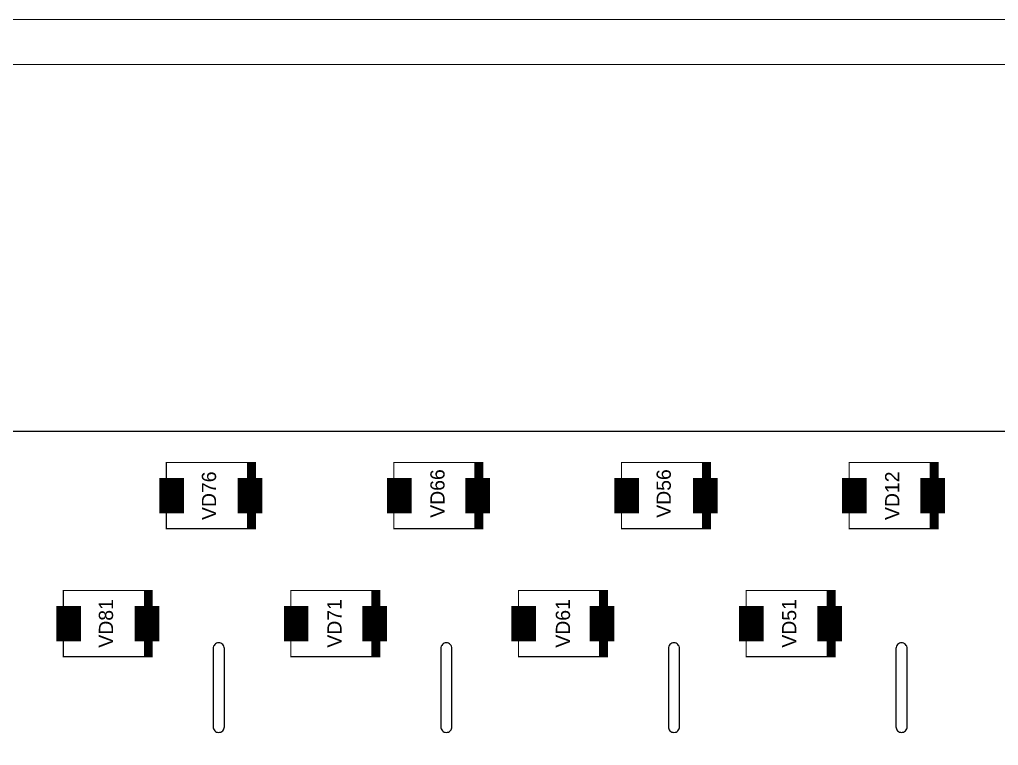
# Model space of a CAD drawing. Extents: x 25 to 880, y 8 to 306.
# Drawn here: x 566.7 to 675.9, y 225 to 306 of the extents above; entities that cross this region are included whole.
import ezdxf
from ezdxf.enums import TextEntityAlignment as Align

# ---------------------------------------------------------------- set-up
doc = ezdxf.new("R2010")
doc.units = 0
doc.header["$MEASUREMENT"] = 0
for name, color, linetype in [('BOARD', 7, 'Continuous'), ('BOT', 7, 'Continuous'), ('BOT_ASY', 7, 'Continuous')]:
    doc.layers.add(name, color=color, linetype=linetype)
doc.layers.add('РАМКА', color=7, linetype='Continuous', lineweight=0)

msp = doc.modelspace()

# ---------------------------------------------------------------- linework, layer by layer
at = {"layer": 'BOARD'}
msp.add_lwpolyline([(541.2, 131.4125), (832.3475, 131.4125), (832.3475, 260), (541.2, 260)], close=True, dxfattribs=at)
for points in [[(589.5425, 227.0513), (589.5425, 235.8013, 0.414214), (588.9175, 236.4263, 0.414214), (588.2925, 235.8013), (588.2925, 227.0513, 0.414214), (588.9175, 226.4263, 0.414214)], [(614.9425, 227.0513), (614.9425, 235.8013, 0.414214), (614.3175, 236.4263, 0.414214), (613.6925, 235.8013), (613.6925, 227.0513, 0.414214), (614.3175, 226.4263, 0.414214)], [(640.3425, 227.0513), (640.3425, 235.8013, 0.414214), (639.7175, 236.4263, 0.414214), (639.0925, 235.8013), (639.0925, 227.0513, 0.414214), (639.7175, 226.4263, 0.414214)], [(665.7425, 227.0513), (665.7425, 235.8013, 0.414214), (665.1175, 236.4263, 0.414214), (664.4925, 235.8013), (664.4925, 227.0513, 0.414214), (665.1175, 226.4263, 0.414214)]]:
    msp.add_lwpolyline(points, format="xyb", close=True, dxfattribs=at)
at = {"layer": 'BOT', "const_width": 0.125}
for points in [[(582.3437, 250.95), (584.9687, 250.95), (584.9687, 254.7625), (582.3437, 254.7625)], [(591.0937, 250.95), (593.7187, 250.95), (593.7187, 254.7625), (591.0937, 254.7625)], [(607.7437, 250.95), (610.3687, 250.95), (610.3687, 254.7625), (607.7437, 254.7625)], [(616.4937, 250.95), (619.1187, 250.95), (619.1187, 254.7625), (616.4937, 254.7625)], [(633.1437, 250.95), (635.7687, 250.95), (635.7687, 254.7625), (633.1437, 254.7625)], [(641.8937, 250.95), (644.5187, 250.95), (644.5187, 254.7625), (641.8937, 254.7625)], [(658.5437, 250.95), (661.1687, 250.95), (661.1687, 254.7625), (658.5437, 254.7625)], [(667.2937, 250.95), (669.9187, 250.95), (669.9187, 254.7625), (667.2937, 254.7625)], [(570.8437, 236.6625), (573.4687, 236.6625), (573.4687, 240.475), (570.8437, 240.475)], [(579.5937, 236.6625), (582.2187, 236.6625), (582.2187, 240.475), (579.5937, 240.475)], [(596.2437, 236.6625), (598.8687, 236.6625), (598.8687, 240.475), (596.2437, 240.475)], [(604.9937, 236.6625), (607.6187, 236.6625), (607.6187, 240.475), (604.9937, 240.475)], [(621.6437, 236.6625), (624.2687, 236.6625), (624.2687, 240.475), (621.6437, 240.475)], [(630.3937, 236.6625), (633.0187, 236.6625), (633.0187, 240.475), (630.3937, 240.475)], [(647.0437, 236.6625), (649.6687, 236.6625), (649.6687, 240.475), (647.0437, 240.475)], [(655.7937, 236.6625), (658.4187, 236.6625), (658.4187, 240.475), (655.7937, 240.475)]]:
    msp.add_lwpolyline(points, close=True, dxfattribs=at)
for points in [[(582.425, 250.95), (582.425, 254.7625)], [(582.55, 250.95), (582.55, 254.7625)], [(582.675, 250.95), (582.675, 254.7625)], [(582.8, 250.95), (582.8, 254.7625)], [(582.925, 250.95), (582.925, 254.7625)], [(583.05, 250.95), (583.05, 254.7625)], [(583.175, 250.95), (583.175, 254.7625)], [(583.3, 250.95), (583.3, 254.7625)], [(583.425, 250.95), (583.425, 254.7625)], [(583.55, 250.95), (583.55, 254.7625)], [(583.675, 250.95), (583.675, 254.7625)], [(583.8, 250.95), (583.8, 254.7625)], [(583.925, 250.95), (583.925, 254.7625)], [(584.05, 250.95), (584.05, 254.7625)], [(584.175, 250.95), (584.175, 254.7625)], [(584.3, 250.95), (584.3, 254.7625)], [(584.425, 250.95), (584.425, 254.7625)], [(584.55, 250.95), (584.55, 254.7625)], [(584.675, 250.95), (584.675, 254.7625)], [(584.8, 250.95), (584.8, 254.7625)], [(584.925, 250.95), (584.925, 254.7625)], [(591.175, 250.95), (591.175, 254.7625)], [(591.3, 250.95), (591.3, 254.7625)], [(591.425, 250.95), (591.425, 254.7625)], [(591.55, 250.95), (591.55, 254.7625)], [(591.675, 250.95), (591.675, 254.7625)], [(591.8, 250.95), (591.8, 254.7625)], [(591.925, 250.95), (591.925, 254.7625)], [(592.05, 250.95), (592.05, 254.7625)], [(592.175, 250.95), (592.175, 254.7625)], [(592.3, 250.95), (592.3, 254.7625)], [(592.425, 250.95), (592.425, 254.7625)], [(592.55, 250.95), (592.55, 254.7625)], [(592.675, 250.95), (592.675, 254.7625)], [(592.8, 250.95), (592.8, 254.7625)], [(592.925, 250.95), (592.925, 254.7625)], [(593.05, 250.95), (593.05, 254.7625)], [(593.175, 250.95), (593.175, 254.7625)], [(593.3, 250.95), (593.3, 254.7625)], [(593.425, 250.95), (593.425, 254.7625)], [(593.55, 250.95), (593.55, 254.7625)], [(593.675, 250.95), (593.675, 254.7625)], [(607.8, 250.95), (607.8, 254.7625)], [(607.925, 250.95), (607.925, 254.7625)], [(608.05, 250.95), (608.05, 254.7625)], [(608.175, 250.95), (608.175, 254.7625)], [(608.3, 250.95), (608.3, 254.7625)], [(608.425, 250.95), (608.425, 254.7625)], [(608.55, 250.95), (608.55, 254.7625)], [(608.675, 250.95), (608.675, 254.7625)], [(608.8, 250.95), (608.8, 254.7625)], [(608.925, 250.95), (608.925, 254.7625)], [(609.05, 250.95), (609.05, 254.7625)], [(609.175, 250.95), (609.175, 254.7625)], [(609.3, 250.95), (609.3, 254.7625)], [(609.425, 250.95), (609.425, 254.7625)], [(609.55, 250.95), (609.55, 254.7625)], [(609.675, 250.95), (609.675, 254.7625)], [(609.8, 250.95), (609.8, 254.7625)], [(609.925, 250.95), (609.925, 254.7625)], [(610.05, 250.95), (610.05, 254.7625)], [(610.175, 250.95), (610.175, 254.7625)], [(610.3, 250.95), (610.3, 254.7625)], [(616.55, 250.95), (616.55, 254.7625)], [(616.675, 250.95), (616.675, 254.7625)], [(616.8, 250.95), (616.8, 254.7625)], [(616.925, 250.95), (616.925, 254.7625)], [(617.05, 250.95), (617.05, 254.7625)], [(617.175, 250.95), (617.175, 254.7625)], [(617.3, 250.95), (617.3, 254.7625)], [(617.425, 250.95), (617.425, 254.7625)], [(617.55, 250.95), (617.55, 254.7625)], [(617.675, 250.95), (617.675, 254.7625)], [(617.8, 250.95), (617.8, 254.7625)], [(617.925, 250.95), (617.925, 254.7625)], [(618.05, 250.95), (618.05, 254.7625)], [(618.175, 250.95), (618.175, 254.7625)], [(618.3, 250.95), (618.3, 254.7625)], [(618.425, 250.95), (618.425, 254.7625)], [(618.55, 250.95), (618.55, 254.7625)], [(618.675, 250.95), (618.675, 254.7625)], [(618.8, 250.95), (618.8, 254.7625)], [(618.925, 250.95), (618.925, 254.7625)], [(619.05, 250.95), (619.05, 254.7625)], [(633.175, 250.95), (633.175, 254.7625)], [(633.3, 250.95), (633.3, 254.7625)], [(633.425, 250.95), (633.425, 254.7625)], [(633.55, 250.95), (633.55, 254.7625)], [(633.675, 250.95), (633.675, 254.7625)], [(633.8, 250.95), (633.8, 254.7625)], [(633.925, 250.95), (633.925, 254.7625)], [(634.05, 250.95), (634.05, 254.7625)], [(634.175, 250.95), (634.175, 254.7625)], [(634.3, 250.95), (634.3, 254.7625)], [(634.425, 250.95), (634.425, 254.7625)], [(634.55, 250.95), (634.55, 254.7625)], [(634.675, 250.95), (634.675, 254.7625)], [(634.8, 250.95), (634.8, 254.7625)], [(634.925, 250.95), (634.925, 254.7625)], [(635.05, 250.95), (635.05, 254.7625)], [(635.175, 250.95), (635.175, 254.7625)], [(635.3, 250.95), (635.3, 254.7625)], [(635.425, 250.95), (635.425, 254.7625)], [(635.55, 250.95), (635.55, 254.7625)], [(635.675, 250.95), (635.675, 254.7625)], [(641.925, 250.95), (641.925, 254.7625)], [(642.05, 250.95), (642.05, 254.7625)], [(642.175, 250.95), (642.175, 254.7625)], [(642.3, 250.95), (642.3, 254.7625)], [(642.425, 250.95), (642.425, 254.7625)], [(642.55, 250.95), (642.55, 254.7625)], [(642.675, 250.95), (642.675, 254.7625)], [(642.8, 250.95), (642.8, 254.7625)], [(642.925, 250.95), (642.925, 254.7625)], [(643.05, 250.95), (643.05, 254.7625)], [(643.175, 250.95), (643.175, 254.7625)], [(643.3, 250.95), (643.3, 254.7625)], [(643.425, 250.95), (643.425, 254.7625)], [(643.55, 250.95), (643.55, 254.7625)], [(643.675, 250.95), (643.675, 254.7625)], [(643.8, 250.95), (643.8, 254.7625)], [(643.925, 250.95), (643.925, 254.7625)], [(644.05, 250.95), (644.05, 254.7625)], [(644.175, 250.95), (644.175, 254.7625)], [(644.3, 250.95), (644.3, 254.7625)], [(644.425, 250.95), (644.425, 254.7625)], [(658.55, 250.95), (658.55, 254.7625)], [(658.675, 250.95), (658.675, 254.7625)], [(658.8, 250.95), (658.8, 254.7625)], [(658.925, 250.95), (658.925, 254.7625)], [(659.05, 250.95), (659.05, 254.7625)], [(659.175, 250.95), (659.175, 254.7625)], [(659.3, 250.95), (659.3, 254.7625)], [(659.425, 250.95), (659.425, 254.7625)], [(659.55, 250.95), (659.55, 254.7625)], [(659.675, 250.95), (659.675, 254.7625)], [(659.8, 250.95), (659.8, 254.7625)], [(659.925, 250.95), (659.925, 254.7625)], [(660.05, 250.95), (660.05, 254.7625)], [(660.175, 250.95), (660.175, 254.7625)], [(660.3, 250.95), (660.3, 254.7625)], [(660.425, 250.95), (660.425, 254.7625)], [(660.55, 250.95), (660.55, 254.7625)], [(660.675, 250.95), (660.675, 254.7625)], [(660.8, 250.95), (660.8, 254.7625)], [(660.925, 250.95), (660.925, 254.7625)], [(661.05, 250.95), (661.05, 254.7625)], [(667.3, 250.95), (667.3, 254.7625)], [(667.425, 250.95), (667.425, 254.7625)], [(667.55, 250.95), (667.55, 254.7625)], [(667.675, 250.95), (667.675, 254.7625)], [(667.8, 250.95), (667.8, 254.7625)], [(667.925, 250.95), (667.925, 254.7625)], [(668.05, 250.95), (668.05, 254.7625)], [(668.175, 250.95), (668.175, 254.7625)], [(668.3, 250.95), (668.3, 254.7625)], [(668.425, 250.95), (668.425, 254.7625)], [(668.55, 250.95), (668.55, 254.7625)], [(668.675, 250.95), (668.675, 254.7625)], [(668.8, 250.95), (668.8, 254.7625)], [(668.925, 250.95), (668.925, 254.7625)], [(669.05, 250.95), (669.05, 254.7625)], [(669.175, 250.95), (669.175, 254.7625)], [(669.3, 250.95), (669.3, 254.7625)], [(669.425, 250.95), (669.425, 254.7625)], [(669.55, 250.95), (669.55, 254.7625)], [(669.675, 250.95), (669.675, 254.7625)], [(669.8, 250.95), (669.8, 254.7625)], [(570.925, 236.6625), (570.925, 240.475)], [(571.05, 236.6625), (571.05, 240.475)], [(571.175, 236.6625), (571.175, 240.475)], [(571.3, 236.6625), (571.3, 240.475)], [(571.425, 236.6625), (571.425, 240.475)], [(571.55, 236.6625), (571.55, 240.475)], [(571.675, 236.6625), (571.675, 240.475)], [(571.8, 236.6625), (571.8, 240.475)], [(571.925, 236.6625), (571.925, 240.475)], [(572.05, 236.6625), (572.05, 240.475)], [(572.175, 236.6625), (572.175, 240.475)], [(572.3, 236.6625), (572.3, 240.475)], [(572.425, 236.6625), (572.425, 240.475)], [(572.55, 236.6625), (572.55, 240.475)], [(572.675, 236.6625), (572.675, 240.475)], [(572.8, 236.6625), (572.8, 240.475)], [(572.925, 236.6625), (572.925, 240.475)], [(573.05, 236.6625), (573.05, 240.475)], [(573.175, 236.6625), (573.175, 240.475)], [(573.3, 236.6625), (573.3, 240.475)], [(573.425, 236.6625), (573.425, 240.475)], [(579.675, 236.6625), (579.675, 240.475)], [(579.8, 236.6625), (579.8, 240.475)], [(579.925, 236.6625), (579.925, 240.475)], [(580.05, 236.6625), (580.05, 240.475)], [(580.175, 236.6625), (580.175, 240.475)], [(580.3, 236.6625), (580.3, 240.475)], [(580.425, 236.6625), (580.425, 240.475)], [(580.55, 236.6625), (580.55, 240.475)], [(580.675, 236.6625), (580.675, 240.475)], [(580.8, 236.6625), (580.8, 240.475)], [(580.925, 236.6625), (580.925, 240.475)], [(581.05, 236.6625), (581.05, 240.475)], [(581.175, 236.6625), (581.175, 240.475)], [(581.3, 236.6625), (581.3, 240.475)], [(581.425, 236.6625), (581.425, 240.475)], [(581.55, 236.6625), (581.55, 240.475)], [(581.675, 236.6625), (581.675, 240.475)], [(581.8, 236.6625), (581.8, 240.475)], [(581.925, 236.6625), (581.925, 240.475)], [(582.05, 236.6625), (582.05, 240.475)], [(582.175, 236.6625), (582.175, 240.475)], [(596.3, 236.6625), (596.3, 240.475)], [(596.425, 236.6625), (596.425, 240.475)], [(596.55, 236.6625), (596.55, 240.475)], [(596.675, 236.6625), (596.675, 240.475)], [(596.8, 236.6625), (596.8, 240.475)], [(596.925, 236.6625), (596.925, 240.475)], [(597.05, 236.6625), (597.05, 240.475)], [(597.175, 236.6625), (597.175, 240.475)], [(597.3, 236.6625), (597.3, 240.475)], [(597.425, 236.6625), (597.425, 240.475)], [(597.55, 236.6625), (597.55, 240.475)], [(597.675, 236.6625), (597.675, 240.475)], [(597.8, 236.6625), (597.8, 240.475)], [(597.925, 236.6625), (597.925, 240.475)], [(598.05, 236.6625), (598.05, 240.475)], [(598.175, 236.6625), (598.175, 240.475)], [(598.3, 236.6625), (598.3, 240.475)], [(598.425, 236.6625), (598.425, 240.475)], [(598.55, 236.6625), (598.55, 240.475)], [(598.675, 236.6625), (598.675, 240.475)], [(598.8, 236.6625), (598.8, 240.475)], [(605.05, 236.6625), (605.05, 240.475)], [(605.175, 236.6625), (605.175, 240.475)], [(605.3, 236.6625), (605.3, 240.475)], [(605.425, 236.6625), (605.425, 240.475)], [(605.55, 236.6625), (605.55, 240.475)], [(605.675, 236.6625), (605.675, 240.475)], [(605.8, 236.6625), (605.8, 240.475)], [(605.925, 236.6625), (605.925, 240.475)], [(606.05, 236.6625), (606.05, 240.475)], [(606.175, 236.6625), (606.175, 240.475)], [(606.3, 236.6625), (606.3, 240.475)], [(606.425, 236.6625), (606.425, 240.475)], [(606.55, 236.6625), (606.55, 240.475)], [(606.675, 236.6625), (606.675, 240.475)], [(606.8, 236.6625), (606.8, 240.475)], [(606.925, 236.6625), (606.925, 240.475)], [(607.05, 236.6625), (607.05, 240.475)], [(607.175, 236.6625), (607.175, 240.475)], [(607.3, 236.6625), (607.3, 240.475)], [(607.425, 236.6625), (607.425, 240.475)], [(607.55, 236.6625), (607.55, 240.475)], [(621.675, 236.6625), (621.675, 240.475)], [(621.8, 236.6625), (621.8, 240.475)], [(621.925, 236.6625), (621.925, 240.475)], [(622.05, 236.6625), (622.05, 240.475)], [(622.175, 236.6625), (622.175, 240.475)], [(622.3, 236.6625), (622.3, 240.475)], [(622.425, 236.6625), (622.425, 240.475)], [(622.55, 236.6625), (622.55, 240.475)], [(622.675, 236.6625), (622.675, 240.475)], [(622.8, 236.6625), (622.8, 240.475)], [(622.925, 236.6625), (622.925, 240.475)], [(623.05, 236.6625), (623.05, 240.475)], [(623.175, 236.6625), (623.175, 240.475)], [(623.3, 236.6625), (623.3, 240.475)], [(623.425, 236.6625), (623.425, 240.475)], [(623.55, 236.6625), (623.55, 240.475)], [(623.675, 236.6625), (623.675, 240.475)], [(623.8, 236.6625), (623.8, 240.475)], [(623.925, 236.6625), (623.925, 240.475)], [(624.05, 236.6625), (624.05, 240.475)], [(624.175, 236.6625), (624.175, 240.475)], [(630.425, 236.6625), (630.425, 240.475)], [(630.55, 236.6625), (630.55, 240.475)], [(630.675, 236.6625), (630.675, 240.475)], [(630.8, 236.6625), (630.8, 240.475)], [(630.925, 236.6625), (630.925, 240.475)], [(631.05, 236.6625), (631.05, 240.475)], [(631.175, 236.6625), (631.175, 240.475)], [(631.3, 236.6625), (631.3, 240.475)], [(631.425, 236.6625), (631.425, 240.475)], [(631.55, 236.6625), (631.55, 240.475)], [(631.675, 236.6625), (631.675, 240.475)], [(631.8, 236.6625), (631.8, 240.475)], [(631.925, 236.6625), (631.925, 240.475)], [(632.05, 236.6625), (632.05, 240.475)], [(632.175, 236.6625), (632.175, 240.475)], [(632.3, 236.6625), (632.3, 240.475)], [(632.425, 236.6625), (632.425, 240.475)], [(632.55, 236.6625), (632.55, 240.475)], [(632.675, 236.6625), (632.675, 240.475)], [(632.8, 236.6625), (632.8, 240.475)], [(632.925, 236.6625), (632.925, 240.475)], [(647.05, 236.6625), (647.05, 240.475)], [(647.175, 236.6625), (647.175, 240.475)], [(647.3, 236.6625), (647.3, 240.475)], [(647.425, 236.6625), (647.425, 240.475)], [(647.55, 236.6625), (647.55, 240.475)], [(647.675, 236.6625), (647.675, 240.475)], [(647.8, 236.6625), (647.8, 240.475)], [(647.925, 236.6625), (647.925, 240.475)], [(648.05, 236.6625), (648.05, 240.475)], [(648.175, 236.6625), (648.175, 240.475)], [(648.3, 236.6625), (648.3, 240.475)], [(648.425, 236.6625), (648.425, 240.475)], [(648.55, 236.6625), (648.55, 240.475)], [(648.675, 236.6625), (648.675, 240.475)], [(648.8, 236.6625), (648.8, 240.475)], [(648.925, 236.6625), (648.925, 240.475)], [(649.05, 236.6625), (649.05, 240.475)], [(649.175, 236.6625), (649.175, 240.475)], [(649.3, 236.6625), (649.3, 240.475)], [(649.425, 236.6625), (649.425, 240.475)], [(649.55, 236.6625), (649.55, 240.475)], [(655.8, 236.6625), (655.8, 240.475)], [(655.925, 236.6625), (655.925, 240.475)], [(656.05, 236.6625), (656.05, 240.475)], [(656.175, 236.6625), (656.175, 240.475)], [(656.3, 236.6625), (656.3, 240.475)], [(656.425, 236.6625), (656.425, 240.475)], [(656.55, 236.6625), (656.55, 240.475)], [(656.675, 236.6625), (656.675, 240.475)], [(656.8, 236.6625), (656.8, 240.475)], [(656.925, 236.6625), (656.925, 240.475)], [(657.05, 236.6625), (657.05, 240.475)], [(657.175, 236.6625), (657.175, 240.475)], [(657.3, 236.6625), (657.3, 240.475)], [(657.425, 236.6625), (657.425, 240.475)], [(657.55, 236.6625), (657.55, 240.475)], [(657.675, 236.6625), (657.675, 240.475)], [(657.8, 236.6625), (657.8, 240.475)], [(657.925, 236.6625), (657.925, 240.475)], [(658.05, 236.6625), (658.05, 240.475)], [(658.175, 236.6625), (658.175, 240.475)], [(658.3, 236.6625), (658.3, 240.475)]]:
    msp.add_lwpolyline(points, dxfattribs=at)
at = {"layer": 'BOT_ASY', "const_width": 0.125}
for points in [[(592.9937, 256.5462), (592.9937, 249.1662), (583.0687, 249.1662), (583.0687, 256.5462)], [(618.3937, 256.5462), (618.3937, 249.1662), (608.4687, 249.1662), (608.4687, 256.5462)], [(643.7937, 256.5462), (643.7937, 249.1662), (633.8687, 249.1662), (633.8687, 256.5462)], [(669.1937, 256.5462), (669.1937, 249.1662), (659.2687, 249.1662), (659.2687, 256.5462)], [(581.4937, 242.2587), (581.4937, 234.8787), (571.5687, 234.8787), (571.5687, 242.2587)], [(606.8937, 242.2587), (606.8937, 234.8787), (596.9687, 234.8787), (596.9687, 242.2587)], [(632.2937, 242.2587), (632.2937, 234.8787), (622.3687, 234.8787), (622.3687, 242.2587)], [(657.6937, 242.2587), (657.6937, 234.8787), (647.7687, 234.8787), (647.7687, 242.2587)]]:
    msp.add_lwpolyline(points, close=True, dxfattribs=at)
for points in [[(592.1187, 256.5462), (592.1187, 249.1662)], [(592.2437, 256.5462), (592.2437, 249.1662)], [(592.3687, 256.5462), (592.3687, 249.1662)], [(592.4937, 256.5462), (592.4937, 249.1662)], [(592.6187, 256.5462), (592.6187, 249.1662)], [(592.7437, 256.5462), (592.7437, 249.1662)], [(592.8687, 256.5462), (592.8687, 249.1662)], [(617.5187, 256.5462), (617.5187, 249.1662)], [(617.6437, 256.5462), (617.6437, 249.1662)], [(617.7687, 256.5462), (617.7687, 249.1662)], [(617.8937, 256.5462), (617.8937, 249.1662)], [(618.0187, 256.5462), (618.0187, 249.1662)], [(618.1437, 256.5462), (618.1437, 249.1662)], [(618.2687, 256.5462), (618.2687, 249.1662)], [(642.9187, 256.5462), (642.9187, 249.1662)], [(643.0437, 256.5462), (643.0437, 249.1662)], [(643.1687, 256.5462), (643.1687, 249.1662)], [(643.2937, 256.5462), (643.2937, 249.1662)], [(643.4187, 256.5462), (643.4187, 249.1662)], [(643.5437, 256.5462), (643.5437, 249.1662)], [(643.6687, 256.5462), (643.6687, 249.1662)], [(668.3187, 256.5462), (668.3187, 249.1662)], [(668.4437, 256.5462), (668.4437, 249.1662)], [(668.5687, 256.5462), (668.5687, 249.1662)], [(668.6937, 256.5462), (668.6937, 249.1662)], [(668.8187, 256.5462), (668.8187, 249.1662)], [(668.9437, 256.5462), (668.9437, 249.1662)], [(669.0687, 256.5462), (669.0687, 249.1662)], [(580.6187, 242.2587), (580.6187, 234.8787)], [(580.7437, 242.2587), (580.7437, 234.8787)], [(580.8687, 242.2587), (580.8687, 234.8787)], [(580.9937, 242.2587), (580.9937, 234.8787)], [(581.1187, 242.2587), (581.1187, 234.8787)], [(581.2437, 242.2587), (581.2437, 234.8787)], [(581.3687, 242.2587), (581.3687, 234.8787)], [(606.0187, 242.2587), (606.0187, 234.8787)], [(606.1437, 242.2587), (606.1437, 234.8787)], [(606.2687, 242.2587), (606.2687, 234.8787)], [(606.3937, 242.2587), (606.3937, 234.8787)], [(606.5187, 242.2587), (606.5187, 234.8787)], [(606.6437, 242.2587), (606.6437, 234.8787)], [(606.7687, 242.2587), (606.7687, 234.8787)], [(631.4187, 242.2587), (631.4187, 234.8787)], [(631.5437, 242.2587), (631.5437, 234.8787)], [(631.6687, 242.2587), (631.6687, 234.8787)], [(631.7937, 242.2587), (631.7937, 234.8787)], [(631.9187, 242.2587), (631.9187, 234.8787)], [(632.0437, 242.2587), (632.0437, 234.8787)], [(632.1687, 242.2587), (632.1687, 234.8787)], [(656.8187, 242.2587), (656.8187, 234.8787)], [(656.9437, 242.2587), (656.9437, 234.8787)], [(657.0687, 242.2587), (657.0687, 234.8787)], [(657.1937, 242.2587), (657.1937, 234.8787)], [(657.3187, 242.2587), (657.3187, 234.8787)], [(657.4437, 242.2587), (657.4437, 234.8787)], [(657.5687, 242.2587), (657.5687, 234.8787)]]:
    msp.add_lwpolyline(points, dxfattribs=at)
at = {"layer": 'РАМКА'}
for p, q in [((880, 306), (460, 306)), ((480, 301), (875, 301))]:
    msp.add_line(p, q, dxfattribs=at)

# ---------------------------------------------------------------- texts
at = {"layer": 'BOT_ASY', "width": 1.019685}
for s, p in [('VD66', (614.12, 253.0958)), ('VD56', (639.37, 253.0958)), ('VD76', (588.62, 252.8458)), ('VD12', (664.87, 252.8458)), ('VD81', (577.1212, 238.5958)), ('VD71', (602.6212, 238.5958)), ('VD61', (628.1212, 238.5958)), ('VD51', (653.3712, 238.5958))]:
    msp.add_text(s, height=1.5875, rotation=90, dxfattribs=at).set_placement(p, align=Align.CENTER)

doc.saveas('drawing.dxf')
